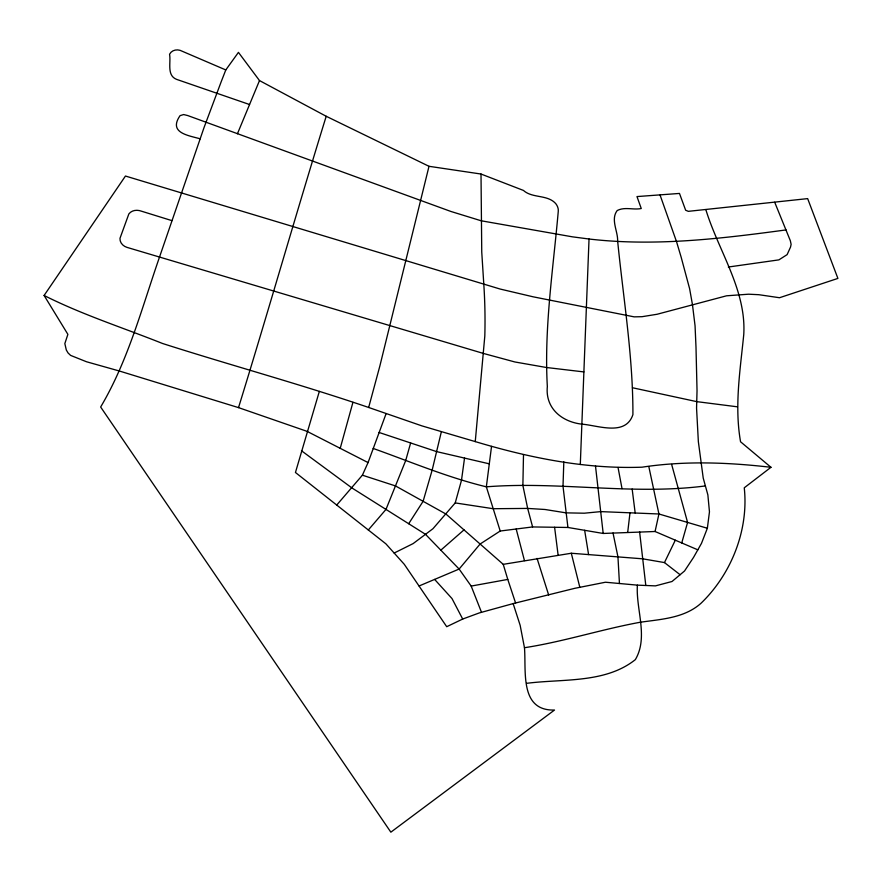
<?xml version="1.0" encoding="UTF-8"?>
<svg xmlns="http://www.w3.org/2000/svg" width="882" height="882" viewBox="0 0 882 882"><rect width="100%" height="100%" fill="white"/><g stroke="black" fill="none" stroke-linecap="round" stroke-linejoin="round"><path stroke-width="1.32" d="M481.01 174.03L481.748 252.02L483.788 284.114A920.576 709.933 -6.4 0 1 484.813 336.02L475.255 441.595C529.189 457.769 585.527 469.235 642.052 467.184C684.961 460.658 728.058 462.355 770.967 467.295L744.254 487.801C748.851 529.994 731.31 574.237 700.815 603.442C684.145 618.183 661.224 619.23 640.299 622.24C601.37 629.34 563.609 641.699 524.47 647.719C526.345 670.937 519.355 711.057 554.513 710.043L390.858 832.178L100.647 407.01C128.21 360.506 141.859 307.972 159.444 257.279L203.996 127.692L221.206 81.706L225.792 69.943L238.438 52.369L259.495 80.571L326.208 116.281L429.005 166.301L481.01 174.03L523.434 190.424C532.375 198.527 547.391 194.305 555.715 203.577A12.613 9.911 28.3 0 1 558.251 211.515C553.124 269.627 544.007 328.115 547.336 386.514C545.142 408.278 561.823 421.85 581.822 424.143C597.963 425.356 625.669 436.601 632.912 414.617C633.089 356.648 623.376 298.7 617.643 241.029C617.973 231.084 610.388 219.475 617.202 210.533C624.765 206.564 633.276 210.159 641.258 208.527L636.98 196.576L679.482 193.434L685.645 210.225L688.302 211.338L807.658 198.615L837.9 278.414L779.512 297.73L758.829 294.698L748.586 294.202L726.559 295.801L657.068 314.268L642.03 316.693L634.136 316.858L533.147 296.815L500.171 289.053L125.453 176.036L44.1 295.47L67.881 334.355L64.838 343.583L66.304 349.978L68.035 352.932L70.604 355.391L86.491 361.752L119.456 371.035L238.515 407.616L307.035 431.342L368.059 462.576L362.392 475.189L336.715 505.055M523.5 454.594L522.883 485.497L527.668 508.418L532.607 526.94L567.931 527.469L603.189 533.456L655.072 531.504L697.827 549.839M200.236 138.816C187.877 135.354 168.208 132.785 180.071 115.63L183.643 114.55L187.723 115.553L450.856 211.448L481.153 220.776L572.473 236.839L589.033 239.011L580.301 464.538M563.818 461.859L563.003 486.203L567.931 527.469M770.967 467.295L740.56 441.772C734.276 406.04 740.23 370.153 743.758 334.532C746.448 290.024 718.455 250.951 705.854 209.673M627.708 532.276L629.991 512.806M491.539 446.391L486.346 486.82L500.204 531.019L480.106 544.029L459.125 569.055L419.082 585.979M319.339 391.387L295.448 472.487L385.897 543.841L404.265 564.293L446.711 626.705L462.697 619.043L479.268 612.935L513.148 603.597L574.843 588.305L605.449 582.23L637.377 585.141L655.447 585.88L672.007 581.503L684.531 571.007L693.528 557.424L701.499 543.334L707.353 528.263L709.459 511.847L707.871 494.901L703.219 478.055L698.357 441.706L696.559 408.157L697.034 390.66L695.997 347.166L695.06 325.833L692.458 304.599L689.614 288.701L681.147 257.158L676.516 241.613L660.078 195.076M464.538 458.089L461.484 480.293L455.222 502.916L432.974 528.704L413.14 543.588L394.155 553.047M655.072 531.504L658.931 513.986L648.81 466.556M429.005 166.301L379.822 366.151L368.665 407.473L421.861 425.863L475.255 441.595M441.298 431.971L432.191 469.996L423.106 501.307L408.686 523.721M340.22 448.332L352.932 402.346M410.637 442.973L405.698 460.558L385.985 509.41L368.312 529.983M681.742 542.948L687.585 522.431L671.643 464.428M326.208 116.281C296.22 213.168 268.459 310.74 238.515 407.616M368.059 462.576L386.129 413.57M237.423 133.788L259.495 80.571M362.392 475.189L395.467 485.916L445.928 514.019L503.236 564.337L571.304 553.246L642.713 558.824L664.466 562.573L675.314 540.192M440.835 550.159L463.998 529.884M301.457 450.746L352.017 488.011L425.488 534.316L459.125 569.055L471.175 586.078L507.778 579.419L515.595 603.012M728.334 267.026L778.894 259.87L787.119 254.622L790.526 247.103L791.121 244.336L790.338 240.72L774.705 202.265M500.204 531.019L532.607 526.94M786.071 229.915C720.826 238.713 654.786 246.695 589.033 239.011M705.391 485.927C632.581 495.419 559.397 481.087 486.346 486.82C447.549 477.46 410.659 461.804 373.141 448.431M526.565 683.341C562.672 678.633 605.228 683.616 635.338 659.637C648.612 637.201 635.812 609.528 637.377 585.141M583.884 371.917L546.333 367.485L514.901 361.973L483.534 353.473L126.909 247.346C123.017 246.155 119.654 242.594 119.985 238.327L128.849 213.929C131.782 210.081 137.118 209.53 141.407 211.173L171.924 220.632M455.222 502.916L493.214 508.716L527.668 508.418L544.999 509.487L566.035 512.861L584.292 513.203L600.785 511.615L658.931 513.986L707.353 528.263M737.462 406.822L696.725 401.63L632.471 387.749M489.301 463.833L436.59 451.606L379.084 432.467M368.665 407.473C300.542 384.21 231.062 365.402 162.531 343.484C122.94 327.674 82.302 314.72 44.1 295.47M249.551 104.528L176.532 79.347C166.455 75.312 171.097 62.413 169.565 54.265C171.428 50.417 176.191 49.105 180.082 50.329L225.792 69.943M664.466 562.573L680.099 574.722M434.628 579.408L451.992 598.547L462.697 619.043M471.175 586.078L481.495 612.284M513.148 603.597L520.159 625.338L524.47 647.719M537.061 558.394L548.67 595.008M503.236 564.337L507.778 579.419M579.827 587.324L571.304 553.246M516.191 529.002L524.459 560.61M613.012 532.982L617.951 556.884L619.451 583.509M618.039 467.482L622.019 488.617M584.645 530.303L588.592 554.591M632.162 489.08L635.183 513.015M554.602 527.271L558.13 555.23M595.493 466.005L603.189 533.456M639.582 531.703L645.8 585.483"/></g></svg>
